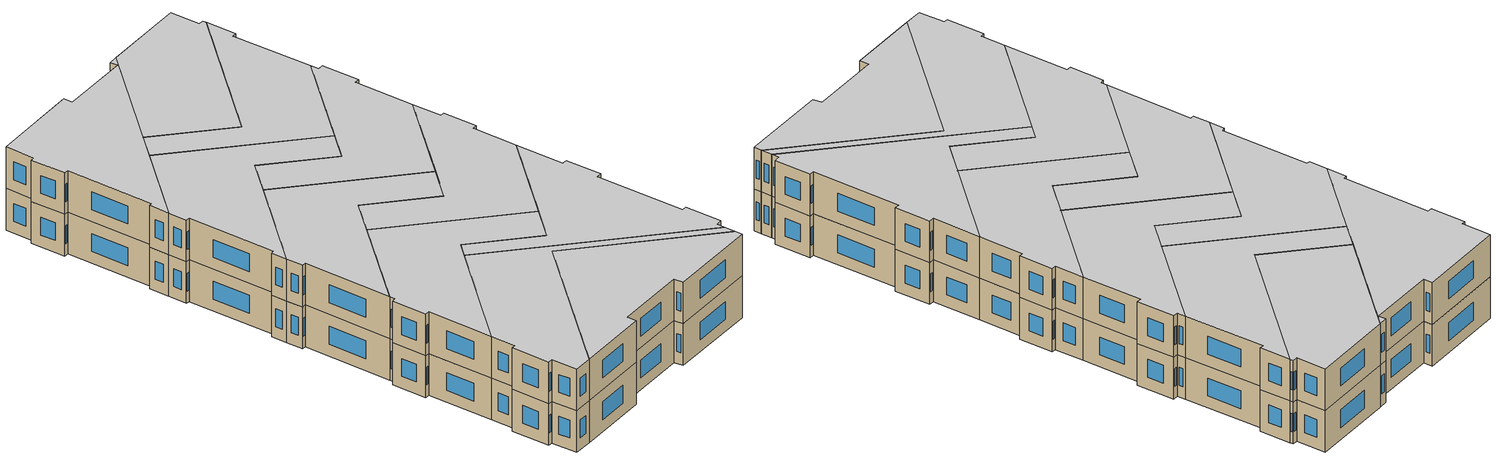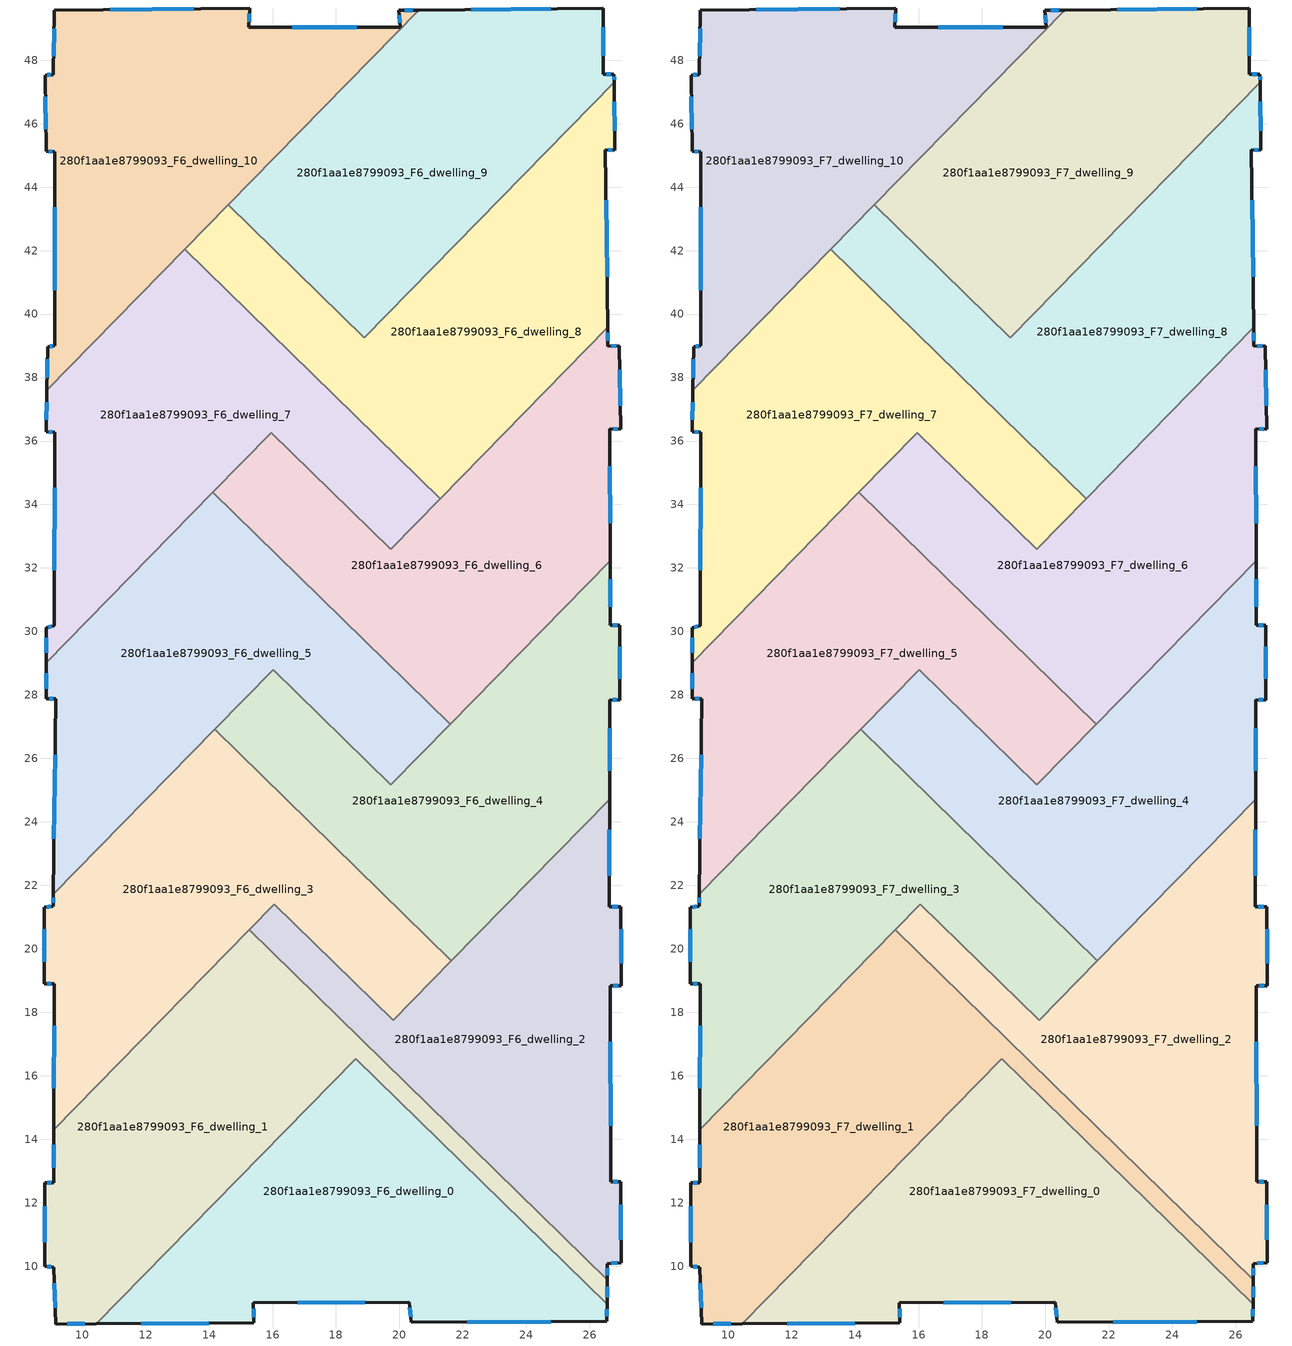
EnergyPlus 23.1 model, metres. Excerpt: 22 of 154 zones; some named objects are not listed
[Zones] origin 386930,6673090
280f1aa1e8799093_F6_dwelling_0
 floor to 280f1aa1e8799093_F5_dwelling_0 (EU_floor_Construction): 26.54,8.8 26.54,8.26 20.37,8.23 20.3,8.87 15.4,8.84 15.41,8.21 10.45,8.18 18.62,16.54 z18
 wall outside (EU_wall_Construction): 10.45,8.18 15.41,8.21 15.4,8.84 20.3,8.87 20.37,8.23 26.54,8.26 26.54,8.8 z18:21
 wall to 280f1aa1e8799093_F6_dwelling_1 (EU_wall_Construction): 26.54,8.8 18.62,16.54 10.45,8.18 z18:21
 window (EU_Window_Construction): 20.32,8.68 20.35,8.41 / 16.8,8.85 18.9,8.86 / 15.4,8.39 15.4,8.66 / 11.87,8.19 13.99,8.2 / 26.54,8.42 26.54,8.64 / 22.13,8.24 24.78,8.25 z18.86:20.14
280f1aa1e8799093_F6_dwelling_1
 floor to 280f1aa1e8799093_F5_dwelling_1 (EU_floor_Construction): 18.62,16.54 10.45,8.18 9.17,8.18 9.11,9.97 8.83,9.99 8.83,12.63 9.11,12.63 9.11,14.3 15.27,20.59 26.55,9.56 26.54,8.8 z18
 wall outside (EU_wall_Construction): 9.11,14.3 9.11,12.63 8.83,12.63 8.83,9.99 9.11,9.97 9.17,8.18 10.45,8.18 / 26.54,8.8 26.55,9.56 z18:21
 wall to 280f1aa1e8799093_F6_dwelling_2 (EU_wall_Construction): 26.55,9.56 15.27,20.59 z18:21
 wall to 280f1aa1e8799093_F6_dwelling_3 (EU_wall_Construction): 15.27,20.59 9.11,14.3 z18:21
 window (EU_Window_Construction): 9.54,8.18 10.09,8.18 / 9.12,9.46 9.15,8.69 / 8.91,9.99 9.03,9.98 / 8.83,11.88 8.83,10.75 / 9.03,12.63 8.91,12.63 / 9.11,13.82 9.11,13.1 / 26.54,9.02 26.55,9.34 z18.86:20.14
280f1aa1e8799093_F6_dwelling_10
 floor to 280f1aa1e8799093_F5_dwelling_10 (EU_floor_Construction): 20.6,49.58 8.89,37.6 8.91,38.98 9.14,39 9.15,45.11 8.87,45.13 8.84,47.53 9.09,47.54 9.12,49.57 15.28,49.64 15.26,49.04 20.02,49.04 19.99,49.57 z18
 wall outside (EU_wall_Construction): 20.6,49.58 19.99,49.57 20.02,49.04 15.26,49.04 15.28,49.64 9.12,49.57 9.09,47.54 8.84,47.53 8.87,45.13 9.15,45.11 9.14,39 8.91,38.98 8.89,37.6 z18:21
 wall to 280f1aa1e8799093_F6_dwelling_9 (EU_wall_Construction): 14.61,43.44 20.6,49.58 z18:21
 wall to 280f1aa1e8799093_F6_dwelling_7 (EU_wall_Construction): 8.89,37.6 13.24,42.04 z18:21
 wall to 280f1aa1e8799093_F6_dwelling_8 (EU_wall_Construction): 13.24,42.04 14.61,43.44 z18:21
 window (EU_Window_Construction): 20.43,49.57 20.16,49.57 / 8.91,38.58 8.9,37.99 / 9.08,38.99 8.98,38.98 / 9.14,43.36 9.14,40.74 / 8.95,45.12 9.07,45.12 / 8.84,46.85 8.86,45.82 / 9.02,47.54 8.91,47.53 / 9.12,48.99 9.1,48.12 / 13.52,49.62 10.88,49.59 / 15.26,49.21 15.27,49.47 / 18.66,49.04 16.62,49.04 / 20,49.42 20.01,49.19 z18.86:20.14
280f1aa1e8799093_F6_dwelling_2
 floor to 280f1aa1e8799093_F5_dwelling_2 (EU_floor_Construction): 26.62,24.72 26.61,21.33 26.98,21.32 26.99,18.84 26.65,18.83 26.65,12.66 26.97,12.66 26.98,10.11 26.55,10.08 26.55,9.56 15.27,20.59 16.06,21.41 19.81,17.75 z18
 wall outside (EU_wall_Construction): 26.55,9.56 26.55,10.08 26.98,10.11 26.97,12.66 26.65,12.66 26.65,18.83 26.99,18.84 26.98,21.32 26.61,21.33 26.62,24.72 z18:21
 wall to 280f1aa1e8799093_F6_dwelling_3 (EU_wall_Construction): 21.63,19.62 19.81,17.75 16.06,21.41 15.27,20.59 z18:21
 wall to 280f1aa1e8799093_F6_dwelling_4 (EU_wall_Construction): 26.62,24.72 21.63,19.62 z18:21
 window (EU_Window_Construction): 26.68,10.09 26.86,10.1 / 26.55,9.71 26.55,9.93 / 26.61,22.3 26.62,23.75 / 26.87,21.32 26.71,21.33 / 26.99,19.55 26.98,20.61 / 26.74,18.83 26.89,18.84 / 26.65,14.42 26.65,17.07 / 26.88,12.66 26.74,12.66 / 26.98,10.84 26.97,11.93 z18.86:20.14
280f1aa1e8799093_F6_dwelling_3
 floor to 280f1aa1e8799093_F5_dwelling_3 (EU_floor_Construction): 21.64,19.62 19.81,17.75 16.06,21.41 9.11,14.3 9.12,18.89 8.81,18.9 8.81,21.3 9.09,21.34 9.09,21.71 14.18,26.91 z18
 wall outside (EU_wall_Construction): 9.09,21.71 9.09,21.34 8.81,21.3 8.81,18.9 9.12,18.89 9.11,14.3 z18:21
 wall to 280f1aa1e8799093_F6_dwelling_4 (EU_wall_Construction): 21.64,19.62 14.18,26.91 z18:21
 wall to 280f1aa1e8799093_F6_dwelling_5 (EU_wall_Construction): 14.18,26.91 9.09,21.71 z18:21
 window (EU_Window_Construction): 9.12,17.58 9.11,15.61 / 8.9,18.9 9.03,18.89 / 8.81,20.62 8.81,19.59 / 9.01,21.33 8.89,21.31 / 9.09,21.61 9.09,21.45 z18.86:20.14
280f1aa1e8799093_F6_dwelling_4
 floor to 280f1aa1e8799093_F5_dwelling_4 (EU_floor_Construction): 26.64,32.23 26.64,30.2 26.95,30.19 26.94,27.84 26.63,27.85 26.62,24.72 21.64,19.62 14.18,26.91 16.02,28.8 19.73,25.17 z18
 wall outside (EU_wall_Construction): 26.62,24.72 26.63,27.85 26.94,27.84 26.95,30.19 26.64,30.2 26.64,32.23 z18:21
 wall to 280f1aa1e8799093_F6_dwelling_5 (EU_wall_Construction): 21.6,27.07 19.73,25.17 16.02,28.8 14.18,26.91 z18:21
 wall to 280f1aa1e8799093_F6_dwelling_6 (EU_wall_Construction): 26.64,32.23 21.6,27.07 z18:21
 window (EU_Window_Construction): 26.62,25.61 26.63,26.96 / 26.64,30.78 26.64,31.65 / 26.86,30.19 26.73,30.19 / 26.94,28.51 26.94,29.52 / 26.72,27.85 26.85,27.84 z18.86:20.14
280f1aa1e8799093_F6_dwelling_5
 floor to 280f1aa1e8799093_F5_dwelling_5 (EU_floor_Construction): 21.6,27.07 19.73,25.17 16.02,28.8 9.09,21.71 9.17,27.88 8.88,27.87 8.87,29.01 14.12,34.38 z18
 wall outside (EU_wall_Construction): 8.87,29.01 8.88,27.87 9.17,27.88 9.09,21.71 z18:21
 wall to 280f1aa1e8799093_F6_dwelling_6 (EU_wall_Construction): 21.6,27.07 14.12,34.38 z18:21
 wall to 280f1aa1e8799093_F6_dwelling_7 (EU_wall_Construction): 14.12,34.38 8.87,29.01 z18:21
 window (EU_Window_Construction): 9.15,26.11 9.11,23.47 / 8.96,27.87 9.08,27.87 / 8.87,28.69 8.87,28.2 z18.86:20.14
280f1aa1e8799093_F6_dwelling_6
 floor to 280f1aa1e8799093_F5_dwelling_6 (EU_floor_Construction): 26.56,39.58 26.57,38.99 26.93,39 26.97,36.36 26.63,36.39 26.64,32.23 21.6,27.07 14.12,34.38 15.96,36.26 19.72,32.58 z18
 wall outside (EU_wall_Construction): 26.64,32.23 26.63,36.39 26.97,36.36 26.93,39 26.57,38.99 26.56,39.58 z18:21
 wall to 280f1aa1e8799093_F6_dwelling_7 (EU_wall_Construction): 21.28,34.18 19.72,32.58 15.96,36.26 14.12,34.38 z18:21
 wall to 280f1aa1e8799093_F6_dwelling_8 (EU_wall_Construction): 26.56,39.58 21.28,34.18 z18:21
 window (EU_Window_Construction): 26.57,39.16 26.57,39.41 / 26.82,38.99 26.67,38.99 / 26.96,37.11 26.94,38.24 / 26.73,36.38 26.88,36.37 / 26.64,33.41 26.63,35.2 z18.86:20.14
280f1aa1e8799093_F6_dwelling_7
 floor to 280f1aa1e8799093_F5_dwelling_7 (EU_floor_Construction): 15.96,36.26 8.87,29.01 8.87,30.12 9.12,30.18 9.14,36.28 8.87,36.3 8.89,37.6 13.24,42.04 21.28,34.18 19.72,32.58 z18
 wall outside (EU_wall_Construction): 8.89,37.6 8.87,36.3 9.14,36.28 9.12,30.18 8.87,30.12 8.87,29.01 z18:21
 wall to 280f1aa1e8799093_F6_dwelling_8 (EU_wall_Construction): 21.28,34.18 13.24,42.04 z18:21
 window (EU_Window_Construction): 8.87,29.8 8.87,29.33 / 9.05,30.16 8.94,30.14 / 9.13,34.53 9.13,31.92 / 8.95,36.29 9.06,36.28 / 8.89,37.23 8.88,36.67 z18.86:20.14
280f1aa1e8799093_F6_dwelling_8
 floor to 280f1aa1e8799093_F5_dwelling_8 (EU_floor_Construction): 26.76,47.31 26.79,45.16 26.49,45.18 26.56,39.58 21.28,34.18 13.24,42.04 14.61,43.44 18.89,39.26 z18
 wall outside (EU_wall_Construction): 26.56,39.58 26.49,45.18 26.79,45.16 26.76,47.31 z18:21
 wall to 280f1aa1e8799093_F6_dwelling_9 (EU_wall_Construction): 26.76,47.31 18.89,39.26 14.61,43.44 z18:21
 window (EU_Window_Construction): 26.78,45.78 26.77,46.7 / 26.58,45.17 26.71,45.17 / 26.54,41.18 26.51,43.58 z18.86:20.14
280f1aa1e8799093_F6_dwelling_9
 floor to 280f1aa1e8799093_F5_dwelling_9 (EU_floor_Construction): 26.43,49.63 26.42,47.55 26.76,47.55 26.76,47.31 18.89,39.26 14.61,43.44 20.6,49.58 z18
 wall outside (EU_wall_Construction): 26.76,47.31 26.76,47.55 26.42,47.55 26.43,49.63 20.6,49.58 z18:21
 window (EU_Window_Construction): 26.42,48.15 26.43,49.04 / 26.66,47.55 26.52,47.55 / 26.76,47.38 26.76,47.48 / 24.76,49.62 22.27,49.59 z18.86:20.14
280f1aa1e8799093_F7_dwelling_0
 floor to 280f1aa1e8799093_F6_dwelling_0 (EU_floor_Construction): 26.54,8.8 26.54,8.26 20.37,8.23 20.3,8.87 15.4,8.84 15.41,8.21 10.45,8.18 18.62,16.54 z21
 wall outside (EU_wall_Construction): 10.45,8.18 15.41,8.21 15.4,8.84 20.3,8.87 20.37,8.23 26.54,8.26 26.54,8.8 z21:24
 wall to 280f1aa1e8799093_F7_dwelling_1 (EU_wall_Construction): 26.54,8.8 18.62,16.54 10.45,8.18 z21:24
 window (EU_Window_Construction): 20.32,8.68 20.35,8.41 / 16.8,8.85 18.9,8.86 / 15.4,8.39 15.4,8.66 / 11.87,8.19 13.99,8.2 / 26.54,8.42 26.54,8.64 / 22.13,8.24 24.78,8.25 z21.86:23.14
 ceiling to 280f1aa1e8799093_F8_dwelling_0 (EU_floor_Construction): 26.54,8.26 26.54,8.8 18.62,16.54 10.45,8.18 15.41,8.21 15.4,8.84 20.3,8.87 20.37,8.23 z24
280f1aa1e8799093_F7_dwelling_1
 floor to 280f1aa1e8799093_F6_dwelling_1 (EU_floor_Construction): 18.62,16.54 10.45,8.18 9.17,8.18 9.11,9.97 8.83,9.99 8.83,12.63 9.11,12.63 9.11,14.3 15.27,20.59 26.55,9.56 26.54,8.8 z21
 wall outside (EU_wall_Construction): 9.11,14.3 9.11,12.63 8.83,12.63 8.83,9.99 9.11,9.97 9.17,8.18 10.45,8.18 / 26.54,8.8 26.55,9.56 z21:24
 wall to 280f1aa1e8799093_F7_dwelling_2 (EU_wall_Construction): 26.55,9.56 15.27,20.59 z21:24
 wall to 280f1aa1e8799093_F7_dwelling_3 (EU_wall_Construction): 15.27,20.59 9.11,14.3 z21:24
 window (EU_Window_Construction): 9.54,8.18 10.09,8.18 / 9.12,9.46 9.15,8.69 / 8.91,9.99 9.03,9.98 / 8.83,11.88 8.83,10.75 / 9.03,12.63 8.91,12.63 / 9.11,13.82 9.11,13.1 / 26.54,9.02 26.55,9.34 z21.86:23.14
 ceiling to 280f1aa1e8799093_F8_dwelling_1 (EU_floor_Construction): 26.54,8.8 26.55,9.56 15.27,20.59 9.11,14.3 9.11,12.63 8.83,12.63 8.83,9.99 9.11,9.97 9.17,8.18 10.45,8.18 18.62,16.54 z24
280f1aa1e8799093_F7_dwelling_10
 floor to 280f1aa1e8799093_F6_dwelling_10 (EU_floor_Construction): 20.6,49.58 8.89,37.6 8.91,38.98 9.14,39 9.15,45.11 8.87,45.13 8.84,47.53 9.09,47.54 9.12,49.57 15.28,49.64 15.26,49.04 20.02,49.04 19.99,49.57 z21
 wall outside (EU_wall_Construction): 20.6,49.58 19.99,49.57 20.02,49.04 15.26,49.04 15.28,49.64 9.12,49.57 9.09,47.54 8.84,47.53 8.87,45.13 9.15,45.11 9.14,39 8.91,38.98 8.89,37.6 z21:24
 wall to 280f1aa1e8799093_F7_dwelling_9 (EU_wall_Construction): 14.61,43.44 20.6,49.58 z21:24
 wall to 280f1aa1e8799093_F7_dwelling_7 (EU_wall_Construction): 8.89,37.6 13.24,42.04 z21:24
 wall to 280f1aa1e8799093_F7_dwelling_8 (EU_wall_Construction): 13.24,42.04 14.61,43.44 z21:24
 window (EU_Window_Construction): 20.43,49.57 20.16,49.57 / 8.91,38.58 8.9,37.99 / 9.08,38.99 8.98,38.98 / 9.14,43.36 9.14,40.74 / 8.95,45.12 9.07,45.12 / 8.84,46.85 8.86,45.82 / 9.02,47.54 8.91,47.53 / 9.12,48.99 9.1,48.12 / 13.52,49.62 10.88,49.59 / 15.26,49.21 15.27,49.47 / 18.66,49.04 16.62,49.04 / 20,49.42 20.01,49.19 z21.86:23.14
 ceiling to 280f1aa1e8799093_F8_dwelling_10 (EU_floor_Construction): 20.02,49.04 15.26,49.04 15.28,49.64 9.12,49.57 9.09,47.54 8.84,47.53 8.87,45.13 9.15,45.11 9.14,39 8.91,38.98 8.89,37.6 20.6,49.58 19.99,49.57 z24
280f1aa1e8799093_F7_dwelling_2
 floor to 280f1aa1e8799093_F6_dwelling_2 (EU_floor_Construction): 26.62,24.72 26.61,21.33 26.98,21.32 26.99,18.84 26.65,18.83 26.65,12.66 26.97,12.66 26.98,10.11 26.55,10.08 26.55,9.56 15.27,20.59 16.06,21.41 19.81,17.75 z21
 wall outside (EU_wall_Construction): 26.55,9.56 26.55,10.08 26.98,10.11 26.97,12.66 26.65,12.66 26.65,18.83 26.99,18.84 26.98,21.32 26.61,21.33 26.62,24.72 z21:24
 wall to 280f1aa1e8799093_F7_dwelling_3 (EU_wall_Construction): 21.63,19.62 19.81,17.75 16.06,21.41 15.27,20.59 z21:24
 wall to 280f1aa1e8799093_F7_dwelling_4 (EU_wall_Construction): 26.62,24.72 21.63,19.62 z21:24
 window (EU_Window_Construction): 26.68,10.09 26.86,10.1 / 26.55,9.71 26.55,9.93 / 26.61,22.3 26.62,23.75 / 26.87,21.32 26.71,21.33 / 26.99,19.55 26.98,20.61 / 26.74,18.83 26.89,18.84 / 26.65,14.42 26.65,17.07 / 26.88,12.66 26.74,12.66 / 26.98,10.84 26.97,11.93 z21.86:23.14
 ceiling to 280f1aa1e8799093_F8_dwelling_2 (EU_floor_Construction): 26.55,9.56 26.55,10.08 26.98,10.11 26.97,12.66 26.65,12.66 26.65,18.83 26.99,18.84 26.98,21.32 26.61,21.33 26.62,24.72 19.81,17.75 16.06,21.41 15.27,20.59 z24
280f1aa1e8799093_F7_dwelling_3
 floor to 280f1aa1e8799093_F6_dwelling_3 (EU_floor_Construction): 21.64,19.62 19.81,17.75 16.06,21.41 9.11,14.3 9.12,18.89 8.81,18.9 8.81,21.3 9.09,21.34 9.09,21.71 14.18,26.91 z21
 wall outside (EU_wall_Construction): 9.09,21.71 9.09,21.34 8.81,21.3 8.81,18.9 9.12,18.89 9.11,14.3 z21:24
 wall to 280f1aa1e8799093_F7_dwelling_4 (EU_wall_Construction): 21.64,19.62 14.18,26.91 z21:24
 wall to 280f1aa1e8799093_F7_dwelling_5 (EU_wall_Construction): 14.18,26.91 9.09,21.71 z21:24
 window (EU_Window_Construction): 9.12,17.58 9.11,15.61 / 8.9,18.9 9.03,18.89 / 8.81,20.62 8.81,19.59 / 9.01,21.33 8.89,21.31 / 9.09,21.61 9.09,21.45 z21.86:23.14
 ceiling to 280f1aa1e8799093_F8_dwelling_3 (EU_floor_Construction): 19.81,17.75 21.64,19.62 14.18,26.91 9.09,21.71 9.09,21.34 8.81,21.3 8.81,18.9 9.12,18.89 9.11,14.3 16.06,21.41 z24
280f1aa1e8799093_F7_dwelling_4
 floor to 280f1aa1e8799093_F6_dwelling_4 (EU_floor_Construction): 26.64,32.23 26.64,30.2 26.95,30.19 26.94,27.84 26.63,27.85 26.62,24.72 21.64,19.62 14.18,26.91 16.02,28.8 19.73,25.17 z21
 wall outside (EU_wall_Construction): 26.62,24.72 26.63,27.85 26.94,27.84 26.95,30.19 26.64,30.2 26.64,32.23 z21:24
 wall to 280f1aa1e8799093_F7_dwelling_5 (EU_wall_Construction): 21.6,27.07 19.73,25.17 16.02,28.8 14.18,26.91 z21:24
 wall to 280f1aa1e8799093_F7_dwelling_6 (EU_wall_Construction): 26.64,32.23 21.6,27.07 z21:24
 window (EU_Window_Construction): 26.62,25.61 26.63,26.96 / 26.64,30.78 26.64,31.65 / 26.86,30.19 26.73,30.19 / 26.94,28.51 26.94,29.52 / 26.72,27.85 26.85,27.84 z21.86:23.14
 ceiling to 280f1aa1e8799093_F8_dwelling_4 (EU_floor_Construction): 26.62,24.72 26.63,27.85 26.94,27.84 26.95,30.19 26.64,30.2 26.64,32.23 19.73,25.17 16.02,28.8 14.18,26.91 21.64,19.62 z24
280f1aa1e8799093_F7_dwelling_5
 floor to 280f1aa1e8799093_F6_dwelling_5 (EU_floor_Construction): 21.6,27.07 19.73,25.17 16.02,28.8 9.09,21.71 9.17,27.88 8.88,27.87 8.87,29.01 14.12,34.38 z21
 wall outside (EU_wall_Construction): 8.87,29.01 8.88,27.87 9.17,27.88 9.09,21.71 z21:24
 wall to 280f1aa1e8799093_F7_dwelling_6 (EU_wall_Construction): 21.6,27.07 14.12,34.38 z21:24
 wall to 280f1aa1e8799093_F7_dwelling_7 (EU_wall_Construction): 14.12,34.38 8.87,29.01 z21:24
 window (EU_Window_Construction): 9.15,26.11 9.11,23.47 / 8.96,27.87 9.08,27.87 / 8.87,28.69 8.87,28.2 z21.86:23.14
 ceiling to 280f1aa1e8799093_F8_dwelling_5 (EU_floor_Construction): 19.73,25.17 21.6,27.07 14.12,34.38 8.87,29.01 8.88,27.87 9.17,27.88 9.09,21.71 16.02,28.8 z24
280f1aa1e8799093_F7_dwelling_6
 floor to 280f1aa1e8799093_F6_dwelling_6 (EU_floor_Construction): 26.56,39.58 26.57,38.99 26.93,39 26.97,36.36 26.63,36.39 26.64,32.23 21.6,27.07 14.12,34.38 15.96,36.26 19.72,32.58 z21
 wall outside (EU_wall_Construction): 26.64,32.23 26.63,36.39 26.97,36.36 26.93,39 26.57,38.99 26.56,39.58 z21:24
 wall to 280f1aa1e8799093_F7_dwelling_7 (EU_wall_Construction): 21.28,34.18 19.72,32.58 15.96,36.26 14.12,34.38 z21:24
 wall to 280f1aa1e8799093_F7_dwelling_8 (EU_wall_Construction): 26.56,39.58 21.28,34.18 z21:24
 window (EU_Window_Construction): 26.57,39.16 26.57,39.41 / 26.82,38.99 26.67,38.99 / 26.96,37.11 26.94,38.24 / 26.73,36.38 26.88,36.37 / 26.64,33.41 26.63,35.2 z21.86:23.14
 ceiling to 280f1aa1e8799093_F8_dwelling_6 (EU_floor_Construction): 26.64,32.23 26.63,36.39 26.97,36.36 26.93,39 26.57,38.99 26.56,39.58 19.72,32.58 15.96,36.26 14.12,34.38 21.6,27.07 z24
280f1aa1e8799093_F7_dwelling_7
 floor to 280f1aa1e8799093_F6_dwelling_7 (EU_floor_Construction): 15.96,36.26 8.87,29.01 8.87,30.12 9.12,30.18 9.14,36.28 8.87,36.3 8.89,37.6 13.24,42.04 21.28,34.18 19.72,32.58 z21
 wall outside (EU_wall_Construction): 8.89,37.6 8.87,36.3 9.14,36.28 9.12,30.18 8.87,30.12 8.87,29.01 z21:24
 wall to 280f1aa1e8799093_F7_dwelling_8 (EU_wall_Construction): 21.28,34.18 13.24,42.04 z21:24
 window (EU_Window_Construction): 8.87,29.8 8.87,29.33 / 9.05,30.16 8.94,30.14 / 9.13,34.53 9.13,31.92 / 8.95,36.29 9.06,36.28 / 8.89,37.23 8.88,36.67 z21.86:23.14
 ceiling to 280f1aa1e8799093_F8_dwelling_7 (EU_floor_Construction): 19.72,32.58 21.28,34.18 13.24,42.04 8.89,37.6 8.87,36.3 9.14,36.28 9.12,30.18 8.87,30.12 8.87,29.01 15.96,36.26 z24
280f1aa1e8799093_F7_dwelling_8
 floor to 280f1aa1e8799093_F6_dwelling_8 (EU_floor_Construction): 26.76,47.31 26.79,45.16 26.49,45.18 26.56,39.58 21.28,34.18 13.24,42.04 14.61,43.44 18.89,39.26 z21
 wall outside (EU_wall_Construction): 26.56,39.58 26.49,45.18 26.79,45.16 26.76,47.31 z21:24
 wall to 280f1aa1e8799093_F7_dwelling_9 (EU_wall_Construction): 26.76,47.31 18.89,39.26 14.61,43.44 z21:24
 window (EU_Window_Construction): 26.78,45.78 26.77,46.7 / 26.58,45.17 26.71,45.17 / 26.54,41.18 26.51,43.58 z21.86:23.14
 ceiling to 280f1aa1e8799093_F8_dwelling_8 (EU_floor_Construction): 26.56,39.58 26.49,45.18 26.79,45.16 26.76,47.31 18.89,39.26 14.61,43.44 13.24,42.04 21.28,34.18 z24
280f1aa1e8799093_F7_dwelling_9
 floor to 280f1aa1e8799093_F6_dwelling_9 (EU_floor_Construction): 26.43,49.63 26.42,47.55 26.76,47.55 26.76,47.31 18.89,39.26 14.61,43.44 20.6,49.58 z21
 wall outside (EU_wall_Construction): 26.76,47.31 26.76,47.55 26.42,47.55 26.43,49.63 20.6,49.58 z21:24
 window (EU_Window_Construction): 26.42,48.15 26.43,49.04 / 26.66,47.55 26.52,47.55 / 26.76,47.38 26.76,47.48 / 24.76,49.62 22.27,49.59 z21.86:23.14
 ceiling to 280f1aa1e8799093_F8_dwelling_9 (EU_floor_Construction): 18.89,39.26 26.76,47.31 26.76,47.55 26.42,47.55 26.43,49.63 20.6,49.58 14.61,43.44 z24
[Building]
EU S2 Campaign: North Axis=0; Terrain=City; Solar Distribution=FullExterior
[Site:Location]
Helsinki-Vantaa.AP: Latitude=60.317; Longitude=24.963; Time Zone=2; Elevation=54.6
[SizingPeriod:WeatherFileDays]
AnnualSizingPeriod: Begin Month=1; Begin Day of Month=1; End Month=12; End Day of Month=31; Day of Week for Start Day=Monday; Use Weather File Daylight Saving Period=No; Use Weather File Rain and Snow Indicators=No
[MATERIAL]
EU_InternalMass_Material: Roughness=MediumRough; Thickness=0.1; Conductivity=1; Density=1800; Specific Heat=900; Thermal Absorptance=0.9; Solar Absorptance=0.7; Visible Absorptance=0.7
[MATERIAL:NOMASS] Roughness=MediumRough; Thermal Absorptance=0.9; Solar Absorptance=0.7; Visible Absorptance=0.7
Name | Thermal Resistance
EU_wall_NoMass | 1.10183
EU_floor_NoMass | 1.70606
[WINDOWMATERIAL:SIMPLEGLAZINGSYSTEM]
EU_Window_SimpleGlazing: UFactor=3.11035; Solar Heat Gain Coefficient=0.8; Visible Transmittance=0.8
[CONSTRUCTION]
EU_wall_Construction: EU_wall_NoMass
EU_floor_Construction: EU_floor_NoMass
EU_Window_Construction: EU_Window_SimpleGlazing
EU_InternalMass_Construction: EU_InternalMass_Material
[ZONE] Type=1; Multiplier=1; Ceiling Height=autocalculate; Floor Area=autocalculate; Part of Total Floor Area=Yes
Name | Volume
280f1aa1e8799093_F6_dwelling_0; 280f1aa1e8799093_F7_dwelling_0 | 197.594
280f1aa1e8799093_F6_dwelling_1; 280f1aa1e8799093_F7_dwelling_1 | 197.613
280f1aa1e8799093_F6_dwelling_10; 280f1aa1e8799093_F7_dwelling_10 | 197.597
280f1aa1e8799093_F6_dwelling_2; 280f1aa1e8799093_F7_dwelling_2; 280f1aa1e8799093_F6_dwelling_3; 280f1aa1e8799093_F7_dwelling_3 | 197.605
280f1aa1e8799093_F6_dwelling_4; 280f1aa1e8799093_F7_dwelling_4 | 197.626
280f1aa1e8799093_F6_dwelling_5; 280f1aa1e8799093_F7_dwelling_5 | 197.632
280f1aa1e8799093_F6_dwelling_6; 280f1aa1e8799093_F7_dwelling_6 | 197.61
280f1aa1e8799093_F6_dwelling_7; 280f1aa1e8799093_F7_dwelling_7 | 197.616
280f1aa1e8799093_F6_dwelling_8; 280f1aa1e8799093_F7_dwelling_8 | 197.586
280f1aa1e8799093_F6_dwelling_9; 280f1aa1e8799093_F7_dwelling_9 | 197.602
[INTERNALMASS] Construction=EU_InternalMass_Construction
Name | Zone or ZoneList | Surface Area
280f1aa1e8799093_F6_dwelling_0_EU_InternalMass | 280f1aa1e8799093_F6_dwelling_0 | 65.8658
280f1aa1e8799093_F6_dwelling_1_EU_InternalMass | 280f1aa1e8799093_F6_dwelling_1 | 65.8715
280f1aa1e8799093_F6_dwelling_2_EU_InternalMass | 280f1aa1e8799093_F6_dwelling_2 | 65.8689
280f1aa1e8799093_F6_dwelling_3_EU_InternalMass | 280f1aa1e8799093_F6_dwelling_3 | 65.8682
280f1aa1e8799093_F6_dwelling_4_EU_InternalMass | 280f1aa1e8799093_F6_dwelling_4 | 65.8757
280f1aa1e8799093_F6_dwelling_5_EU_InternalMass | 280f1aa1e8799093_F6_dwelling_5 | 65.8792
280f1aa1e8799093_F6_dwelling_6_EU_InternalMass | 280f1aa1e8799093_F6_dwelling_6 | 65.8692
280f1aa1e8799093_F6_dwelling_7_EU_InternalMass | 280f1aa1e8799093_F6_dwelling_7 | 65.8727
280f1aa1e8799093_F6_dwelling_8_EU_InternalMass | 280f1aa1e8799093_F6_dwelling_8 | 65.8632
280f1aa1e8799093_F6_dwelling_9_EU_InternalMass | 280f1aa1e8799093_F6_dwelling_9 | 65.8666
280f1aa1e8799093_F6_dwelling_10_EU_InternalMass | 280f1aa1e8799093_F6_dwelling_10 | 65.8663
280f1aa1e8799093_F7_dwelling_0_EU_InternalMass | 280f1aa1e8799093_F7_dwelling_0 | 65.8658
280f1aa1e8799093_F7_dwelling_1_EU_InternalMass | 280f1aa1e8799093_F7_dwelling_1 | 65.8715
280f1aa1e8799093_F7_dwelling_2_EU_InternalMass | 280f1aa1e8799093_F7_dwelling_2 | 65.8689
280f1aa1e8799093_F7_dwelling_3_EU_InternalMass | 280f1aa1e8799093_F7_dwelling_3 | 65.8682
280f1aa1e8799093_F7_dwelling_4_EU_InternalMass | 280f1aa1e8799093_F7_dwelling_4 | 65.8757
280f1aa1e8799093_F7_dwelling_5_EU_InternalMass | 280f1aa1e8799093_F7_dwelling_5 | 65.8792
280f1aa1e8799093_F7_dwelling_6_EU_InternalMass | 280f1aa1e8799093_F7_dwelling_6 | 65.8692
280f1aa1e8799093_F7_dwelling_7_EU_InternalMass | 280f1aa1e8799093_F7_dwelling_7 | 65.8727
280f1aa1e8799093_F7_dwelling_8_EU_InternalMass | 280f1aa1e8799093_F7_dwelling_8 | 65.8632
280f1aa1e8799093_F7_dwelling_9_EU_InternalMass | 280f1aa1e8799093_F7_dwelling_9 | 65.8666
280f1aa1e8799093_F7_dwelling_10_EU_InternalMass | 280f1aa1e8799093_F7_dwelling_10 | 65.8663
[OTHEREQUIPMENT] Fuel Type=Electricity; Design Level Calculation Method=Watts/Area; Power per Zone Floor Area=1; Fraction Latent=0; Fraction Radiant=0; Fraction Lost=0; Carbon Dioxide Generation Rate=0; EndUse Subcategory=EU_Step8_InternalGains
Name | Zone or ZoneList or Space or SpaceList | Schedule
EU_Step8_InternalGain_280f1aa1e8799093_F6_dwelling_0_f000 | 280f1aa1e8799093_F6_dwelling_0 | EU_Step8_GainSchedule_280f1aa1e8799093_F6_dwelling_0_f000
EU_Step8_InternalGain_280f1aa1e8799093_F6_dwelling_1_f000 | 280f1aa1e8799093_F6_dwelling_1 | EU_Step8_GainSchedule_280f1aa1e8799093_F6_dwelling_1_f000
EU_Step8_InternalGain_280f1aa1e8799093_F6_dwelling_2_f000 | 280f1aa1e8799093_F6_dwelling_2 | EU_Step8_GainSchedule_280f1aa1e8799093_F6_dwelling_2_f000
EU_Step8_InternalGain_280f1aa1e8799093_F6_dwelling_3_f000 | 280f1aa1e8799093_F6_dwelling_3 | EU_Step8_GainSchedule_280f1aa1e8799093_F6_dwelling_3_f000
EU_Step8_InternalGain_280f1aa1e8799093_F6_dwelling_4_f000 | 280f1aa1e8799093_F6_dwelling_4 | EU_Step8_GainSchedule_280f1aa1e8799093_F6_dwelling_4_f000
EU_Step8_InternalGain_280f1aa1e8799093_F6_dwelling_5_f000 | 280f1aa1e8799093_F6_dwelling_5 | EU_Step8_GainSchedule_280f1aa1e8799093_F6_dwelling_5_f000
EU_Step8_InternalGain_280f1aa1e8799093_F6_dwelling_6_f000 | 280f1aa1e8799093_F6_dwelling_6 | EU_Step8_GainSchedule_280f1aa1e8799093_F6_dwelling_6_f000
EU_Step8_InternalGain_280f1aa1e8799093_F6_dwelling_7_f000 | 280f1aa1e8799093_F6_dwelling_7 | EU_Step8_GainSchedule_280f1aa1e8799093_F6_dwelling_7_f000
EU_Step8_InternalGain_280f1aa1e8799093_F6_dwelling_8_f000 | 280f1aa1e8799093_F6_dwelling_8 | EU_Step8_GainSchedule_280f1aa1e8799093_F6_dwelling_8_f000
EU_Step8_InternalGain_280f1aa1e8799093_F6_dwelling_9_f000 | 280f1aa1e8799093_F6_dwelling_9 | EU_Step8_GainSchedule_280f1aa1e8799093_F6_dwelling_9_f000
EU_Step8_InternalGain_280f1aa1e8799093_F6_dwelling_10_f000 | 280f1aa1e8799093_F6_dwelling_10 | EU_Step8_GainSchedule_280f1aa1e8799093_F6_dwelling_10_f000
EU_Step8_InternalGain_280f1aa1e8799093_F7_dwelling_0_f000 | 280f1aa1e8799093_F7_dwelling_0 | EU_Step8_GainSchedule_280f1aa1e8799093_F7_dwelling_0_f000
EU_Step8_InternalGain_280f1aa1e8799093_F7_dwelling_1_f000 | 280f1aa1e8799093_F7_dwelling_1 | EU_Step8_GainSchedule_280f1aa1e8799093_F7_dwelling_1_f000
EU_Step8_InternalGain_280f1aa1e8799093_F7_dwelling_2_f000 | 280f1aa1e8799093_F7_dwelling_2 | EU_Step8_GainSchedule_280f1aa1e8799093_F7_dwelling_2_f000
EU_Step8_InternalGain_280f1aa1e8799093_F7_dwelling_3_f000 | 280f1aa1e8799093_F7_dwelling_3 | EU_Step8_GainSchedule_280f1aa1e8799093_F7_dwelling_3_f000
EU_Step8_InternalGain_280f1aa1e8799093_F7_dwelling_4_f000 | 280f1aa1e8799093_F7_dwelling_4 | EU_Step8_GainSchedule_280f1aa1e8799093_F7_dwelling_4_f000
EU_Step8_InternalGain_280f1aa1e8799093_F7_dwelling_5_f000 | 280f1aa1e8799093_F7_dwelling_5 | EU_Step8_GainSchedule_280f1aa1e8799093_F7_dwelling_5_f000
EU_Step8_InternalGain_280f1aa1e8799093_F7_dwelling_6_f000 | 280f1aa1e8799093_F7_dwelling_6 | EU_Step8_GainSchedule_280f1aa1e8799093_F7_dwelling_6_f000
EU_Step8_InternalGain_280f1aa1e8799093_F7_dwelling_7_f000 | 280f1aa1e8799093_F7_dwelling_7 | EU_Step8_GainSchedule_280f1aa1e8799093_F7_dwelling_7_f000
EU_Step8_InternalGain_280f1aa1e8799093_F7_dwelling_8_f000 | 280f1aa1e8799093_F7_dwelling_8 | EU_Step8_GainSchedule_280f1aa1e8799093_F7_dwelling_8_f000
EU_Step8_InternalGain_280f1aa1e8799093_F7_dwelling_9_f000 | 280f1aa1e8799093_F7_dwelling_9 | EU_Step8_GainSchedule_280f1aa1e8799093_F7_dwelling_9_f000
EU_Step8_InternalGain_280f1aa1e8799093_F7_dwelling_10_f000 | 280f1aa1e8799093_F7_dwelling_10 | EU_Step8_GainSchedule_280f1aa1e8799093_F7_dwelling_10_f000
[ZONEVENTILATION:DESIGNFLOWRATE] Schedule=EU_AlwaysOn; Design Flow Rate Calculation Method=AirChanges/Hour; Air Changes per Hour=0.756316; Ventilation Type=Natural; Fan Pressure Rise=0; Fan Total Efficiency=1; Constant Term Coefficient=1; Temperature Term Coefficient=0; Velocity Term Coefficient=0; Velocity Squared Term Coefficient=0; Minimum Indoor Temperature=-100; Maximum Indoor Temperature=100; Delta Temperature=-100; Minimum Outdoor Temperature=-100; Maximum Outdoor Temperature=100; Maximum Wind Speed=40
Name | Zone or ZoneList or Space or SpaceList
EU_ConstantAir_280f1aa1e8799093_F6_dwelling_0 | 280f1aa1e8799093_F6_dwelling_0
EU_ConstantAir_280f1aa1e8799093_F6_dwelling_1 | 280f1aa1e8799093_F6_dwelling_1
EU_ConstantAir_280f1aa1e8799093_F6_dwelling_2 | 280f1aa1e8799093_F6_dwelling_2
EU_ConstantAir_280f1aa1e8799093_F6_dwelling_3 | 280f1aa1e8799093_F6_dwelling_3
EU_ConstantAir_280f1aa1e8799093_F6_dwelling_4 | 280f1aa1e8799093_F6_dwelling_4
EU_ConstantAir_280f1aa1e8799093_F6_dwelling_5 | 280f1aa1e8799093_F6_dwelling_5
EU_ConstantAir_280f1aa1e8799093_F6_dwelling_6 | 280f1aa1e8799093_F6_dwelling_6
EU_ConstantAir_280f1aa1e8799093_F6_dwelling_7 | 280f1aa1e8799093_F6_dwelling_7
EU_ConstantAir_280f1aa1e8799093_F6_dwelling_8 | 280f1aa1e8799093_F6_dwelling_8
EU_ConstantAir_280f1aa1e8799093_F6_dwelling_9 | 280f1aa1e8799093_F6_dwelling_9
EU_ConstantAir_280f1aa1e8799093_F6_dwelling_10 | 280f1aa1e8799093_F6_dwelling_10
EU_ConstantAir_280f1aa1e8799093_F7_dwelling_0 | 280f1aa1e8799093_F7_dwelling_0
EU_ConstantAir_280f1aa1e8799093_F7_dwelling_1 | 280f1aa1e8799093_F7_dwelling_1
EU_ConstantAir_280f1aa1e8799093_F7_dwelling_2 | 280f1aa1e8799093_F7_dwelling_2
EU_ConstantAir_280f1aa1e8799093_F7_dwelling_3 | 280f1aa1e8799093_F7_dwelling_3
EU_ConstantAir_280f1aa1e8799093_F7_dwelling_4 | 280f1aa1e8799093_F7_dwelling_4
EU_ConstantAir_280f1aa1e8799093_F7_dwelling_5 | 280f1aa1e8799093_F7_dwelling_5
EU_ConstantAir_280f1aa1e8799093_F7_dwelling_6 | 280f1aa1e8799093_F7_dwelling_6
EU_ConstantAir_280f1aa1e8799093_F7_dwelling_7 | 280f1aa1e8799093_F7_dwelling_7
EU_ConstantAir_280f1aa1e8799093_F7_dwelling_8 | 280f1aa1e8799093_F7_dwelling_8
EU_ConstantAir_280f1aa1e8799093_F7_dwelling_9 | 280f1aa1e8799093_F7_dwelling_9
EU_ConstantAir_280f1aa1e8799093_F7_dwelling_10 | 280f1aa1e8799093_F7_dwelling_10
[HVACTEMPLATE:ZONE:IDEALLOADSAIRSYSTEM] System Availability Schedule=EU_AlwaysOn; Maximum Heating Supply Air Temperature=50; Minimum Cooling Supply Air Temperature=13; Maximum Heating Supply Air Humidity Ratio=0.0156; Minimum Cooling Supply Air Humidity Ratio=0.0077; Heating Limit=NoLimit; Cooling Limit=NoLimit; Heating Availability Schedule=EU_AlwaysOn; Cooling Availability Schedule=EU_CoolingOff; Dehumidification Control Type=ConstantSensibleHeatRatio; Cooling Sensible Heat Ratio=0.7; Dehumidification Setpoint=60; Humidification Control Type=None; Humidification Setpoint=30; Outdoor Air Method=None; Outdoor Air Flow Rate per Person=0.00944; Outdoor Air Flow Rate per Zone Floor Area=0; Outdoor Air Flow Rate per Zone=0; Demand Controlled Ventilation Type=None; Outdoor Air Economizer Type=NoEconomizer; Heat Recovery Type=None; Sensible Heat Recovery Effectiveness=0.7; Latent Heat Recovery Effectiveness=0.65
Name | Template Thermostat
280f1aa1e8799093_F6_dwelling_0 | EU_HeatOnly_280f1aa1e8799093_F6_dwelling_0
280f1aa1e8799093_F6_dwelling_1 | EU_HeatOnly_280f1aa1e8799093_F6_dwelling_1
280f1aa1e8799093_F6_dwelling_2 | EU_HeatOnly_280f1aa1e8799093_F6_dwelling_2
280f1aa1e8799093_F6_dwelling_3 | EU_HeatOnly_280f1aa1e8799093_F6_dwelling_3
280f1aa1e8799093_F6_dwelling_4 | EU_HeatOnly_280f1aa1e8799093_F6_dwelling_4
280f1aa1e8799093_F6_dwelling_5 | EU_HeatOnly_280f1aa1e8799093_F6_dwelling_5
280f1aa1e8799093_F6_dwelling_6 | EU_HeatOnly_280f1aa1e8799093_F6_dwelling_6
280f1aa1e8799093_F6_dwelling_7 | EU_HeatOnly_280f1aa1e8799093_F6_dwelling_7
280f1aa1e8799093_F6_dwelling_8 | EU_HeatOnly_280f1aa1e8799093_F6_dwelling_8
280f1aa1e8799093_F6_dwelling_9 | EU_HeatOnly_280f1aa1e8799093_F6_dwelling_9
280f1aa1e8799093_F6_dwelling_10 | EU_HeatOnly_280f1aa1e8799093_F6_dwelling_10
280f1aa1e8799093_F7_dwelling_0 | EU_HeatOnly_280f1aa1e8799093_F7_dwelling_0
280f1aa1e8799093_F7_dwelling_1 | EU_HeatOnly_280f1aa1e8799093_F7_dwelling_1
280f1aa1e8799093_F7_dwelling_2 | EU_HeatOnly_280f1aa1e8799093_F7_dwelling_2
280f1aa1e8799093_F7_dwelling_3 | EU_HeatOnly_280f1aa1e8799093_F7_dwelling_3
280f1aa1e8799093_F7_dwelling_4 | EU_HeatOnly_280f1aa1e8799093_F7_dwelling_4
280f1aa1e8799093_F7_dwelling_5 | EU_HeatOnly_280f1aa1e8799093_F7_dwelling_5
280f1aa1e8799093_F7_dwelling_6 | EU_HeatOnly_280f1aa1e8799093_F7_dwelling_6
280f1aa1e8799093_F7_dwelling_7 | EU_HeatOnly_280f1aa1e8799093_F7_dwelling_7
280f1aa1e8799093_F7_dwelling_8 | EU_HeatOnly_280f1aa1e8799093_F7_dwelling_8
280f1aa1e8799093_F7_dwelling_9 | EU_HeatOnly_280f1aa1e8799093_F7_dwelling_9
280f1aa1e8799093_F7_dwelling_10 | EU_HeatOnly_280f1aa1e8799093_F7_dwelling_10
[SIZING:ZONE] Zone Cooling Design Supply Air Temperature Input Method=SupplyAirTemperature; Zone Cooling Design Supply Air Temperature=13; Zone Heating Design Supply Air Temperature Input Method=SupplyAirTemperature; Zone Heating Design Supply Air Temperature=50; Zone Cooling Design Supply Air Humidity Ratio=0.008; Zone Heating Design Supply Air Humidity Ratio=0.008; Cooling Design Air Flow Method=DesignDay; Cooling Design Air Flow Rate=0; Cooling Minimum Air Flow per Zone Floor Area=0.000762; Cooling Minimum Air Flow=0; Cooling Minimum Air Flow Fraction=0.2; Heating Design Air Flow Method=DesignDay; Heating Design Air Flow Rate=0; Heating Maximum Air Flow per Zone Floor Area=0.002032; Heating Maximum Air Flow=0.141576; Heating Maximum Air Flow Fraction=0.3; Account for Dedicated Outdoor Air System=No; Dedicated Outdoor Air System Control Strategy=NeutralSupplyAir; Dedicated Outdoor Air Low Setpoint Temperature for Design=autosize; Dedicated Outdoor Air High Setpoint Temperature for Design=autosize; Zone Load Sizing Method=Sensible Load Only No Latent Load; Zone Latent Cooling Design Supply Air Humidity Ratio Input Method=HumidityRatioDifference; Zone Cooling Design Supply Air Humidity Ratio Difference=0.005; Zone Latent Heating Design Supply Air Humidity Ratio Input Method=HumidityRatioDifference; Zone Humidification Design Supply Air Humidity Ratio Difference=0.005
280f1aa1e8799093_F6_dwelling_0; 280f1aa1e8799093_F6_dwelling_1; 280f1aa1e8799093_F6_dwelling_2; 280f1aa1e8799093_F6_dwelling_3; 280f1aa1e8799093_F6_dwelling_4; 280f1aa1e8799093_F6_dwelling_5; 280f1aa1e8799093_F6_dwelling_6; 280f1aa1e8799093_F6_dwelling_7; 280f1aa1e8799093_F6_dwelling_8; 280f1aa1e8799093_F6_dwelling_9; 280f1aa1e8799093_F6_dwelling_10; 280f1aa1e8799093_F7_dwelling_0; 280f1aa1e8799093_F7_dwelling_1; 280f1aa1e8799093_F7_dwelling_2; 280f1aa1e8799093_F7_dwelling_3; 280f1aa1e8799093_F7_dwelling_4; 280f1aa1e8799093_F7_dwelling_5; 280f1aa1e8799093_F7_dwelling_6; 280f1aa1e8799093_F7_dwelling_7; 280f1aa1e8799093_F7_dwelling_8; 280f1aa1e8799093_F7_dwelling_9; 280f1aa1e8799093_F7_dwelling_10
[SCHEDULE:CONSTANT]
Name | Hourly Value
EU_AlwaysOn | 1
EU_CoolingOff | 0
[SCHEDULE:FILE] Column Number=1; Rows to Skip at Top=0; Number of Hours of Data=8760; Column Separator=Comma; Interpolate to Timestep=No; Minutes per Item=60; Adjust Schedule for Daylight Savings=Yes
Name | File
EU_Step8_GainSchedule_280f1aa1e8799093_F6_dwelling_0_f000 | ../../schedules/280f1aa1e8799093/280f1aa1e8799093_F6_dwelling_0_f000_gain.csv
EU_Step8_GainSchedule_280f1aa1e8799093_F6_dwelling_1_f000 | ../../schedules/280f1aa1e8799093/280f1aa1e8799093_F6_dwelling_1_f000_gain.csv
EU_Step8_GainSchedule_280f1aa1e8799093_F6_dwelling_2_f000 | ../../schedules/280f1aa1e8799093/280f1aa1e8799093_F6_dwelling_2_f000_gain.csv
EU_Step8_GainSchedule_280f1aa1e8799093_F6_dwelling_3_f000 | ../../schedules/280f1aa1e8799093/280f1aa1e8799093_F6_dwelling_3_f000_gain.csv
EU_Step8_GainSchedule_280f1aa1e8799093_F6_dwelling_4_f000 | ../../schedules/280f1aa1e8799093/280f1aa1e8799093_F6_dwelling_4_f000_gain.csv
EU_Step8_GainSchedule_280f1aa1e8799093_F6_dwelling_5_f000 | ../../schedules/280f1aa1e8799093/280f1aa1e8799093_F6_dwelling_5_f000_gain.csv
EU_Step8_GainSchedule_280f1aa1e8799093_F6_dwelling_6_f000 | ../../schedules/280f1aa1e8799093/280f1aa1e8799093_F6_dwelling_6_f000_gain.csv
EU_Step8_GainSchedule_280f1aa1e8799093_F6_dwelling_7_f000 | ../../schedules/280f1aa1e8799093/280f1aa1e8799093_F6_dwelling_7_f000_gain.csv
EU_Step8_GainSchedule_280f1aa1e8799093_F6_dwelling_8_f000 | ../../schedules/280f1aa1e8799093/280f1aa1e8799093_F6_dwelling_8_f000_gain.csv
EU_Step8_GainSchedule_280f1aa1e8799093_F6_dwelling_9_f000 | ../../schedules/280f1aa1e8799093/280f1aa1e8799093_F6_dwelling_9_f000_gain.csv
EU_Step8_GainSchedule_280f1aa1e8799093_F6_dwelling_10_f000 | ../../schedules/280f1aa1e8799093/280f1aa1e8799093_F6_dwelling_10_f000_gain.csv
EU_Step8_GainSchedule_280f1aa1e8799093_F7_dwelling_0_f000 | ../../schedules/280f1aa1e8799093/280f1aa1e8799093_F7_dwelling_0_f000_gain.csv
EU_Step8_GainSchedule_280f1aa1e8799093_F7_dwelling_1_f000 | ../../schedules/280f1aa1e8799093/280f1aa1e8799093_F7_dwelling_1_f000_gain.csv
EU_Step8_GainSchedule_280f1aa1e8799093_F7_dwelling_2_f000 | ../../schedules/280f1aa1e8799093/280f1aa1e8799093_F7_dwelling_2_f000_gain.csv
EU_Step8_GainSchedule_280f1aa1e8799093_F7_dwelling_3_f000 | ../../schedules/280f1aa1e8799093/280f1aa1e8799093_F7_dwelling_3_f000_gain.csv
EU_Step8_GainSchedule_280f1aa1e8799093_F7_dwelling_4_f000 | ../../schedules/280f1aa1e8799093/280f1aa1e8799093_F7_dwelling_4_f000_gain.csv
EU_Step8_GainSchedule_280f1aa1e8799093_F7_dwelling_5_f000 | ../../schedules/280f1aa1e8799093/280f1aa1e8799093_F7_dwelling_5_f000_gain.csv
EU_Step8_GainSchedule_280f1aa1e8799093_F7_dwelling_6_f000 | ../../schedules/280f1aa1e8799093/280f1aa1e8799093_F7_dwelling_6_f000_gain.csv
EU_Step8_GainSchedule_280f1aa1e8799093_F7_dwelling_7_f000 | ../../schedules/280f1aa1e8799093/280f1aa1e8799093_F7_dwelling_7_f000_gain.csv
EU_Step8_GainSchedule_280f1aa1e8799093_F7_dwelling_8_f000 | ../../schedules/280f1aa1e8799093/280f1aa1e8799093_F7_dwelling_8_f000_gain.csv
EU_Step8_GainSchedule_280f1aa1e8799093_F7_dwelling_9_f000 | ../../schedules/280f1aa1e8799093/280f1aa1e8799093_F7_dwelling_9_f000_gain.csv
EU_Step8_GainSchedule_280f1aa1e8799093_F7_dwelling_10_f000 | ../../schedules/280f1aa1e8799093/280f1aa1e8799093_F7_dwelling_10_f000_gain.csv
